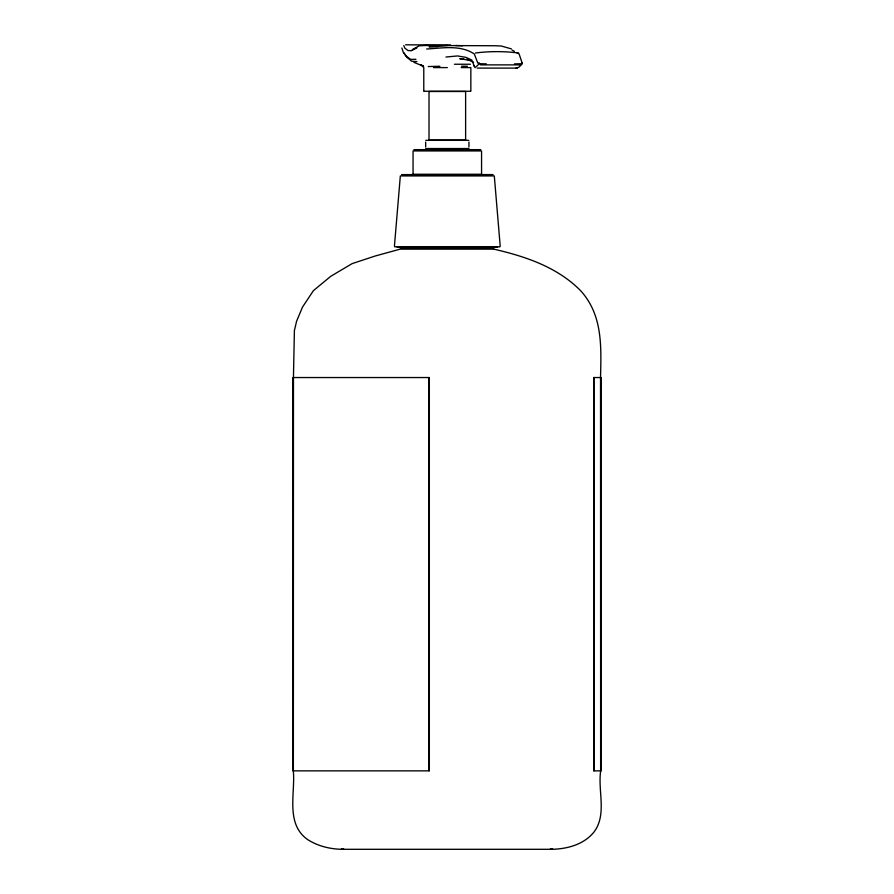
<?xml version="1.0" encoding="UTF-8"?>
<svg xmlns="http://www.w3.org/2000/svg" width="894" height="894" viewBox="0 0 894 894"><rect width="100%" height="100%" fill="white"/><g stroke="black" fill="none" stroke-linecap="round" stroke-linejoin="round"><path stroke-width="1.34" d="M293.254 770.863L293.344 377.536M429.131 770.863L429.142 377.536L429.187 770.863L293.042 770.863L293.12 377.536L429.187 377.536M403.797 45.56L404.848 48.131L407.977 50.533L411.43 50.701L416.816 47.974M516.117 68.022L518.676 67.352L521.872 64.301L521.973 62.625M394.433 246.107L400.333 175.928L494.304 175.928L500.204 246.107M401.875 48.008L403.183 52.042L406.066 56.009L410.681 59.373L415.933 59.295M486.37 63.887L479.463 63.709L475.06 67.653L473.708 65.396M412.302 49.606L419.286 45.784L425.22 45.505L494.784 45.739L501.266 46.019L511.379 48.879M475.463 53.014C489.42 51.126 504.764 51.215 518.643 53.014M552.38 849.3C567.701 848.853 584.061 844.405 594.018 832.001C607.115 814.546 597.762 791.101 600.634 771.254L600.544 377.145C601.249 346.459 602.768 315.012 580.575 290.639C557.219 267.015 525.46 256.455 493.868 249.147M343.654 848.942L341.24 849.3L552.76 849.3L550.346 848.942M521.928 63.709L514.463 63.887M405.608 44.823L450.565 44.968M426.639 49.002C442.474 48.12 460.298 44.666 474.301 53.964L477.821 63.116M445.938 57.026L457.482 55.942L465.886 57.339L471.808 60.043L474.278 66.167M447.436 45.482L429.064 46.745L437.803 46.656M517.291 68.1L477.228 68.1M428.248 66.547L439.926 66.257M520.565 64.882L480.547 64.882M454.398 64.245L470.412 64.245M461.561 66.234L467.383 66.234M433.512 67.598L447.346 67.598M461.17 67.598L470.847 67.598L470.847 90.752M423.879 91.255L470.747 91.255M428.908 91.501L465.718 91.501M428.941 140.056L465.696 140.056M425.779 140.347L468.858 140.347M425.678 148.538L468.948 148.538M413.9 149.644L480.726 149.644M412.715 174.341L481.922 174.341M401.585 174.587L493.041 174.587M394.757 246.822L499.869 246.822M397.104 247.057L497.533 247.057M400.277 248.074L493.723 248.074M493.7 249.147L400.132 249.147L375.201 256.008L352.124 263.629L330.746 276.302L313.425 290.639L302.485 307.123L296.584 321.248L294.394 330.556L293.456 377.145L293.366 771.254C295.322 793.961 285.309 824.112 307.838 839.712C317.951 846.104 329.741 849.009 341.62 849.3M455.605 45.505L462.567 45.784M463.919 58.937L459.795 58.725L468.065 60.032M416.883 61.608L411.642 61.217L406.781 57.227L403.943 52.969M413.922 62.368L423.6 66.279L420.839 64.636L423.778 67.598L423.778 90.752M466.69 59.205L473.574 62.301M512.016 50.03L514.374 51.338M516.732 52.657L519.101 53.964L522.163 63.116M478.972 62.625L479.463 63.709M600.656 377.536L600.746 770.863M593.918 377.536L594.007 770.863M481.564 173.615L481.564 150.93L413.062 150.93L413.062 173.615M468.948 142.079L468.948 146.962M465.618 91.769L465.618 139.688M429.008 91.769L429.008 139.688M425.678 142.079L425.678 146.962M600.88 377.536L593.705 377.536L593.795 770.863L600.958 770.863L600.88 377.536"/></g></svg>
